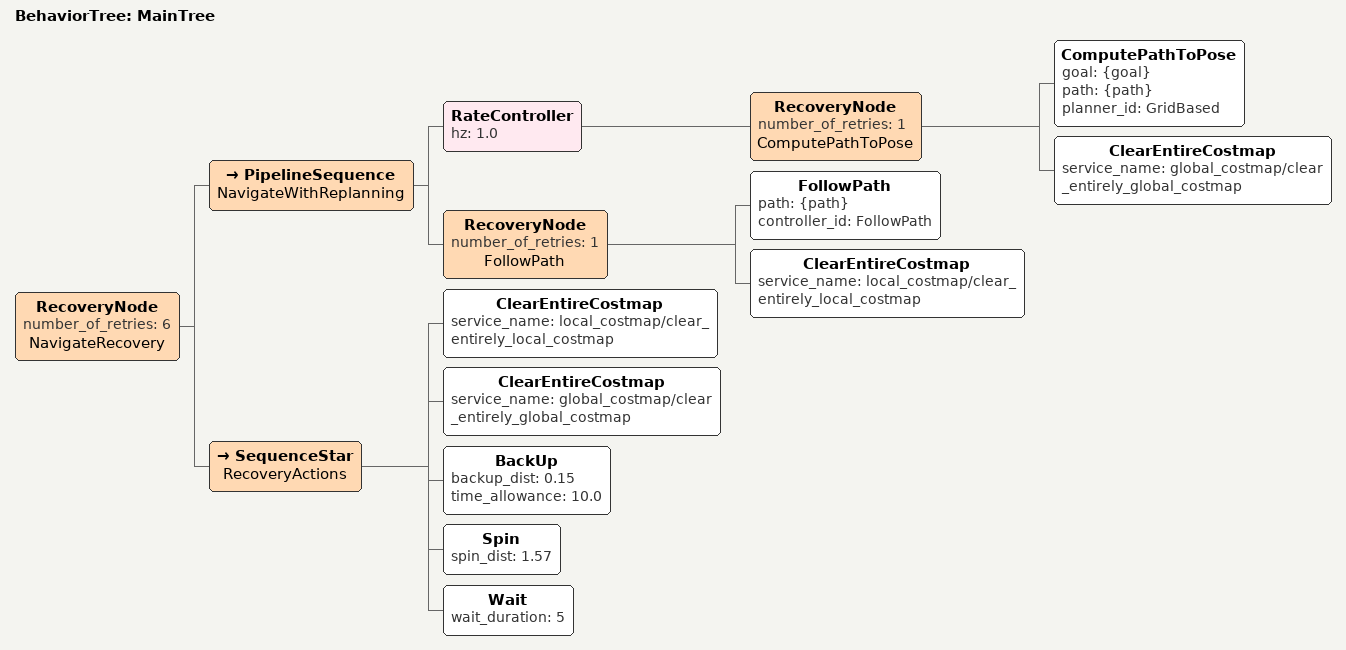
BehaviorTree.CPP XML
<!--
  This Behavior Tree replans the global path periodically at 1 Hz, and has
  recovery actions. Obtained from the official Nav2 package
-->
<root main_tree_to_execute="MainTree">
  <BehaviorTree ID="MainTree">
    <RecoveryNode number_of_retries="6" name="NavigateRecovery">
      <PipelineSequence name="NavigateWithReplanning">
        <RateController hz="1.0">
          <RecoveryNode number_of_retries="1" name="ComputePathToPose">
            <ComputePathToPose goal="{goal}" path="{path}" planner_id="GridBased"/>
            <ClearEntireCostmap service_name="global_costmap/clear_entirely_global_costmap"/>
          </RecoveryNode>
        </RateController>
        <RecoveryNode number_of_retries="1" name="FollowPath">
          <FollowPath path="{path}" controller_id="FollowPath"/>
          <ClearEntireCostmap service_name="local_costmap/clear_entirely_local_costmap"/>
        </RecoveryNode>
      </PipelineSequence>
      <SequenceStar name="RecoveryActions">
        <ClearEntireCostmap service_name="local_costmap/clear_entirely_local_costmap"/>
        <ClearEntireCostmap service_name="global_costmap/clear_entirely_global_costmap"/>
        <BackUp backup_dist="0.15" time_allowance="10.0"/>
        <Spin spin_dist="1.57"/>
        <Wait wait_duration="5"/>
      </SequenceStar>
    </RecoveryNode>
  </BehaviorTree>
</root>
